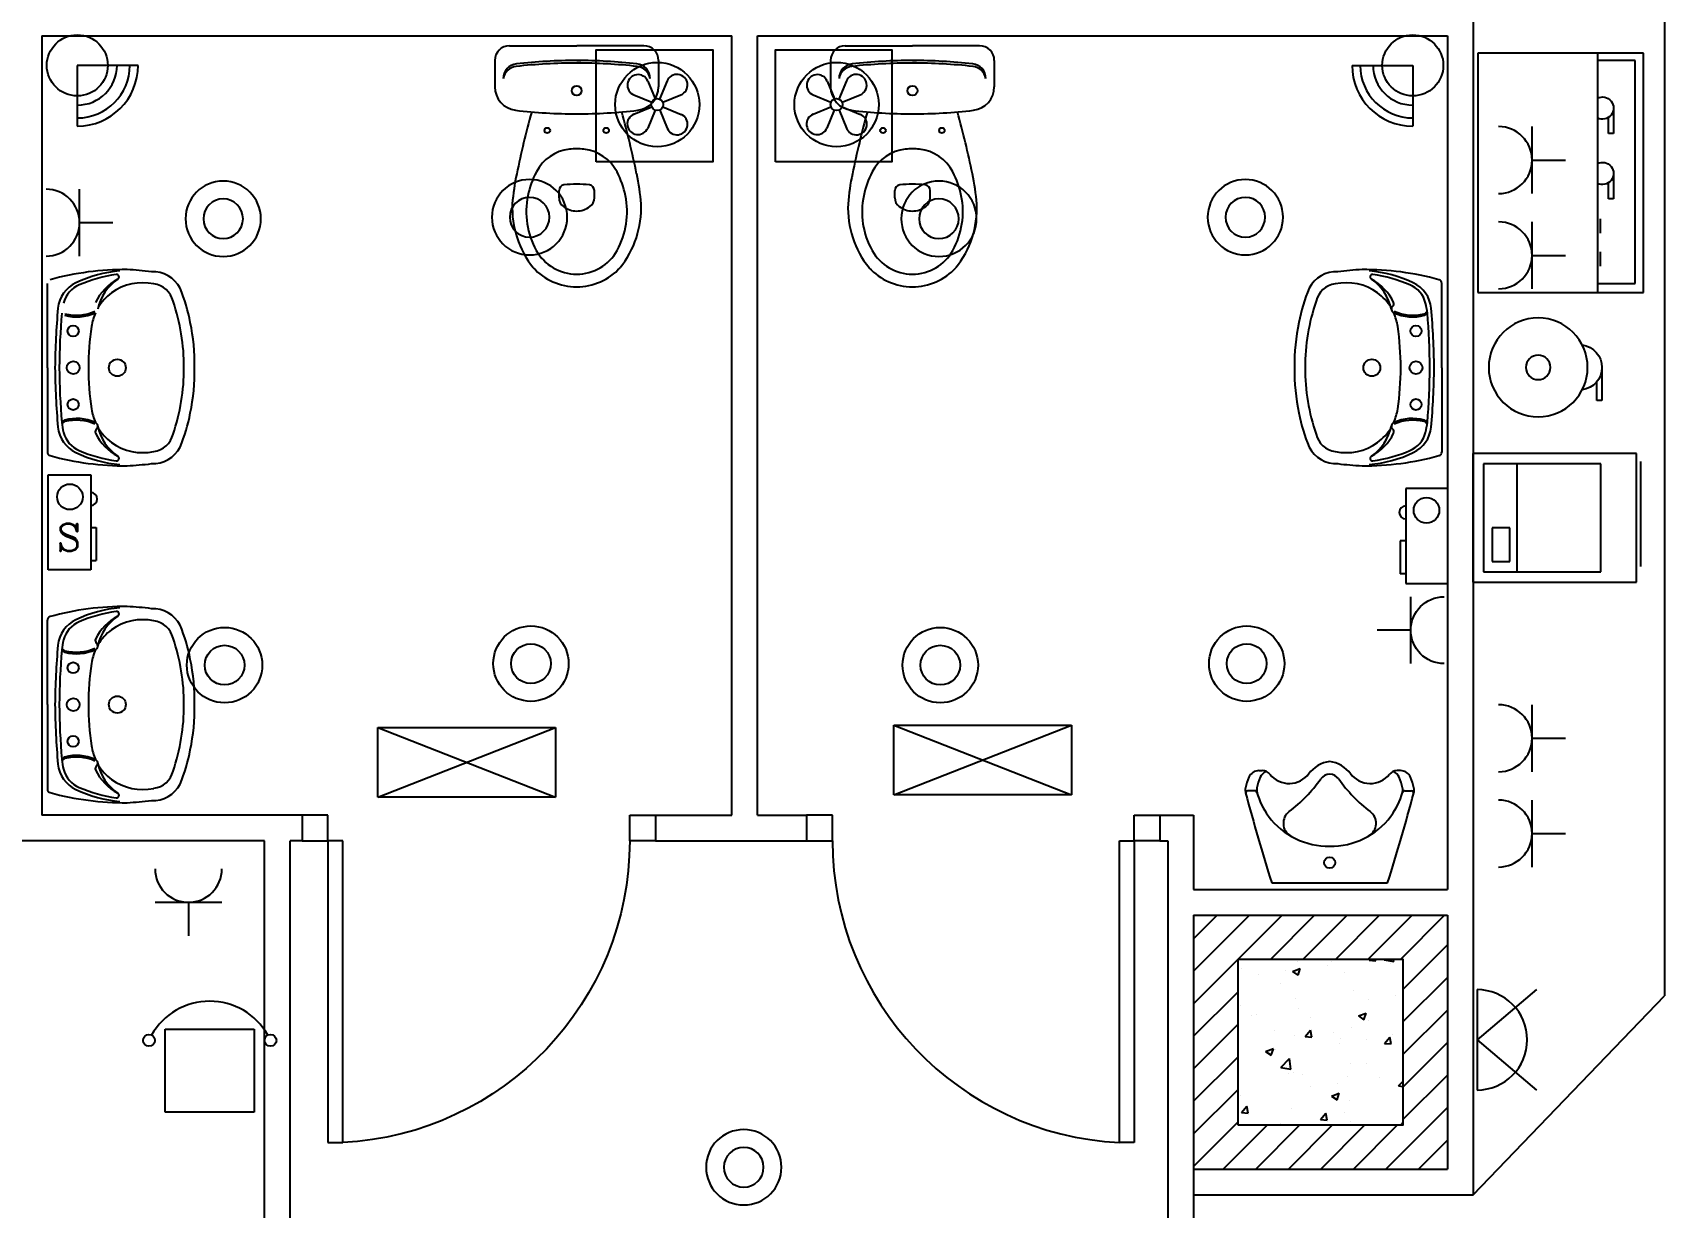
# Model space of a CAD drawing. Extents: x 33.7 to 63.4, y -76.7 to 11.5.
# Drawn here: x 45.138 to 49.573, y -31.992 to -28.8 of the extents above; entities that cross this region are included whole.
import ezdxf
from ezdxf.enums import TextEntityAlignment as Align

# ---------------------------------------------------------------- set-up
doc = ezdxf.new("R2010")
doc.units = 0
doc.header["$LTSCALE"] = 0.375
doc.layers.get('0').update_dxf_attribs({"linetype": 'CONTINUOUS'})
for name, color, linetype in [('CARPINTERIA', 44, 'CONTINUOUS'), ('INSONORIZACION', 43, 'CONTINUOUS'), ('MUEBLES', 1, 'CONTINUOUS'), ('MUROS', 3, 'CONTINUOUS'), ('PILARES', 2, 'CONTINUOUS'), ('SANITARIOS', 5, 'CONTINUOUS'), ('TEXTOS', 2, 'CONTINUOUS')]:
    doc.layers.add(name, color=color, linetype=linetype)
doc.styles.add('ROMANC8', font='romanc8')

# ---------------------------------------------------------------- blocks, each defined once
blk = doc.blocks.new('CAFETERA')
for p, q in [((-0.65, -0.45), (-0.65, 0)), ((-0.65, 0), (0, 0)), ((0, 0), (0, -0.45)), ((-0.65, -0.325), (0, -0.325)), ((-0.6306, -0.4276), (-0.6306, -0.325)), ((-0.2005, -0.3323), (-0.1615, -0.3323)), ((-0.1106, -0.3323), (-0.0716, -0.3323)), ((-0.024, -0.325), (-0.024, -0.4276)), ((-0.5011, -0.3687), (-0.4323, -0.3687)), ((-0.4323, -0.3548), (-0.4757, -0.3548)), ((-0.4323, -0.3687), (-0.4323, -0.3548)), ((-0.3234, -0.3687), (-0.2546, -0.3687)), ((-0.2546, -0.3548), (-0.298, -0.3548)), ((-0.2546, -0.3687), (-0.2546, -0.3548)), ((-0.024, -0.4276), (-0.6306, -0.4276)), ((0, -0.45), (-0.65, -0.45))]:
    blk.add_line(p, q)
for centre in [(-0.5011, -0.3385), (-0.3234, -0.3385)]:
    blk.add_arc(centre, 0.0302, 153.2924, 26.7076)
blk = doc.blocks.new('MOLINO')
for p, q in [((0.0019, -0.2037), (0.1126, -0.2037)), ((0.1126, -0.1867), (0.0496, -0.1867)), ((0.1126, -0.2037), (0.1126, -0.1867))]:
    blk.add_line(p, q)
for radius in [0.1647, 0.0408]:
    blk.add_circle((0.0019, 0.0087), radius)
blk.add_arc((0.0019, -0.1284), 0.0754, 187.4043, 352.5957)
blk = doc.blocks.new('*X19')
at = {"color": 0}
for p, q in [((162.5705, 135.6165), (162.5705, 135.6165)), ((162.6635, 135.618), (162.6635, 135.618)), ((162.7658, 135.6206), (162.7679, 135.6231)), ((162.7658, 135.6206), (162.7837, 135.619)), ((162.7838, 135.6189), (162.783, 135.6231)), ((162.8063, 135.6215), (162.8078, 135.6231)), ((162.8063, 135.6215), (162.8329, 135.6173)), ((162.8237, 135.6113), (162.8237, 135.6113)), ((162.833, 135.6172), (162.8324, 135.6231)), ((162.419, 135.5973), (162.419, 135.5973)), ((162.4642, 135.5823), (162.4642, 135.5823)), ((162.5393, 135.5922), (162.5393, 135.5922)), ((162.5575, 135.5901), (162.5785, 135.5982)), ((162.5575, 135.5901), (162.5724, 135.58)), ((162.5725, 135.5799), (162.5786, 135.598)), ((162.6529, 135.6072), (162.6529, 135.6072)), ((162.6998, 135.5864), (162.6998, 135.5864)), ((162.5249, 135.5564), (162.5249, 135.5564)), ((162.7227, 135.5391), (162.7227, 135.5391)), ((162.8385, 135.5237), (162.8385, 135.5237)), ((162.4153, 135.4974), (162.4153, 135.4974)), ((162.5669, 135.5166), (162.5669, 135.5166)), ((162.574, 135.4889), (162.574, 135.4889)), ((162.7365, 135.4693), (162.7576, 135.4774)), ((162.7516, 135.4591), (162.7577, 135.4773)), ((162.7634, 135.5138), (162.7634, 135.5138)), ((162.4449, 135.4715), (162.4449, 135.4715)), ((162.4604, 135.4739), (162.4604, 135.4739)), ((162.6051, 135.4647), (162.6051, 135.4647)), ((162.719, 135.4392), (162.719, 135.4392)), ((162.7365, 135.4693), (162.7515, 135.4593)), ((162.7652, 135.458), (162.7652, 135.458)), ((162.4117, 135.3975), (162.4117, 135.3975)), ((162.5082, 135.4312), (162.5082, 135.4312)), ((162.5632, 135.4167), (162.5632, 135.4167)), ((162.5922, 135.4137), (162.6067, 135.431)), ((162.5922, 135.4137), (162.6102, 135.4122)), ((162.6103, 135.412), (162.6068, 135.4308)), ((162.6684, 135.4244), (162.6684, 135.4244)), ((162.6845, 135.3955), (162.6845, 135.3955)), ((162.6874, 135.4074), (162.6874, 135.4074)), ((162.7596, 135.4054), (162.7596, 135.4054)), ((162.8074, 135.3949), (162.8219, 135.4121)), ((162.8074, 135.3949), (162.8253, 135.3933)), ((162.8255, 135.3932), (162.822, 135.412)), ((162.8285, 135.4177), (162.8285, 135.4177)), ((162.4845, 135.3726), (162.5055, 135.3806)), ((162.4845, 135.3726), (162.4994, 135.3625)), ((162.4951, 135.3705), (162.4951, 135.3705)), ((162.4995, 135.3624), (162.5056, 135.3805)), ((162.5125, 135.3774), (162.5125, 135.3774)), ((162.5259, 135.3292), (162.5492, 135.3536)), ((162.5526, 135.325), (162.5493, 135.3535)), ((162.5259, 135.3292), (162.5525, 135.3251)), ((162.5454, 135.3122), (162.5454, 135.3122)), ((162.5596, 135.3169), (162.5596, 135.3169)), ((162.5844, 135.3115), (162.5844, 135.3115)), ((162.7056, 135.3055), (162.7056, 135.3055)), ((162.7154, 135.3394), (162.7154, 135.3394)), ((162.7593, 135.3415), (162.7593, 135.3415)), ((162.7943, 135.302), (162.7943, 135.302)), ((162.4094, 135.2815), (162.4094, 135.2815)), ((162.6056, 135.2772), (162.6056, 135.2772)), ((162.6636, 135.2518), (162.6846, 135.2598)), ((162.6786, 135.2416), (162.6847, 135.2597)), ((162.6807, 135.287), (162.6807, 135.287)), ((162.846, 135.2796), (162.8585, 135.2926)), ((162.846, 135.2796), (162.8585, 135.2777)), ((162.4161, 135.2522), (162.4161, 135.2522)), ((162.4187, 135.2069), (162.4331, 135.2241)), ((162.4367, 135.2052), (162.4333, 135.224)), ((162.5559, 135.217), (162.5559, 135.217)), ((162.6636, 135.2518), (162.6785, 135.2417)), ((162.7117, 135.2395), (162.7117, 135.2395)), ((162.4187, 135.2069), (162.4366, 135.2053)), ((162.524, 135.1765), (162.524, 135.1765)), ((162.6339, 135.1881), (162.6483, 135.2053)), ((162.6339, 135.1881), (162.6518, 135.1865)), ((162.6519, 135.1864), (162.6484, 135.2052)), ((162.6989, 135.2065), (162.6989, 135.2065)), ((162.7154, 135.1837), (162.7154, 135.1837)), ((162.8523, 135.1731), (162.8585, 135.1805))]:
    blk.add_line(p, q, dxfattribs=at)
blk = doc.blocks.new('$HO08200007N')
at = {"color": 0}
for p, q in [((0.07, 0), (0.07, 0.82)), ((0.07, 0.82), (0.11, 0.82)), ((0.11, 0.82), (0.11, 0)), ((0, 0), (0.07, 0)), ((0.07, 0), (0.07, -0.07)), ((0.11, 0), (0.07, 0)), ((0.07, -0.07), (0, -0.07))]:
    blk.add_line(p, q, dxfattribs=at)
blk.add_arc((0.0682, -0.0008), 0.8218, 0.0525, 87.0833, dxfattribs=at)
blk = doc.blocks.new('$P108200007N07000N')
at = {"color": 0}
for p, q in [((0, 0.07), (0, 0.07)), ((0.96, 0.07), (0.89, 0.07)), ((0.89, 0.07), (0.89, 0)), ((0.96, 0.07), (0.96, 0.07)), ((0, 0), (0, 0)), ((0.96, 0), (0.96, 0)), ((0.89, 0), (0.96, 0))]:
    blk.add_line(p, q, dxfattribs=at)
at = {"color": 0, "invisible_edges": 15}
blk.add_3dface([(0, 0), (0.96, 0), (0.96, 0.07), (0, 0.07)], dxfattribs=at)
at = {"color": 0}
blk.add_blockref('$HO08200007N', (0, 0.07), dxfattribs=at)
blk = doc.blocks.new('*X16')
at = {"color": 0}
for p, q in [((166.4385, 135.591), (166.5907, 135.7431)), ((166.4385, 135.6794), (166.5023, 135.7431)), ((166.559, 135.6231), (166.679, 135.7431)), ((166.6474, 135.6231), (166.7674, 135.7431)), ((166.7358, 135.6231), (166.8558, 135.7431)), ((166.8242, 135.6231), (166.9442, 135.7431)), ((166.9126, 135.6231), (167.0326, 135.7431)), ((167.001, 135.6231), (167.121, 135.7431)), ((167.0085, 135.5423), (167.1285, 135.6623)), ((166.4385, 135.5026), (166.5585, 135.6226)), ((167.0085, 135.4539), (167.1285, 135.5739)), ((166.4385, 135.4142), (166.5585, 135.5342)), ((167.0085, 135.3655), (167.1285, 135.4855)), ((166.4385, 135.3258), (166.5585, 135.4458)), ((167.0085, 135.2771), (167.1285, 135.3971)), ((166.4385, 135.2374), (166.5585, 135.3574)), ((167.0085, 135.1887), (167.1285, 135.3087)), ((166.4385, 135.149), (166.5585, 135.269)), ((166.9613, 135.0531), (167.1285, 135.2203)), ((166.4385, 135.0607), (166.5585, 135.1807)), ((166.5194, 135.0531), (166.6394, 135.1731)), ((166.6078, 135.0531), (166.7278, 135.1731)), ((166.6962, 135.0531), (166.8162, 135.1731)), ((166.7845, 135.0531), (166.9045, 135.1731)), ((166.8729, 135.0531), (166.9929, 135.1731)), ((167.0497, 135.0531), (167.1285, 135.1319))]:
    blk.add_line(p, q, dxfattribs=at)
blk = doc.blocks.new('ELENC2')
at = {"linetype": 'Continuous'}
for p, q in [((-0.181818, 0.181818), (0.181818, 0.181818)), ((0, 0.181818), (0, 0))]:
    blk.add_line(p, q, dxfattribs=at)
blk.add_arc((0, 0.363636), 0.181818, 180, 0, dxfattribs=at)
blk = doc.blocks.new('ELPLV')
at = {"linetype": 'Continuous'}
for radius in [0.2049, 0.1079]:
    blk.add_circle((0, 0), radius, dxfattribs=at)
blk = doc.blocks.new('ELLUF')
at = {"linetype": 'Continuous'}
for p, q in [((-0.4824, -0.1899), (-0.4824, 0.1899)), ((-0.4824, 0.1899), (0.4824, 0.1899)), ((-0.4824, 0.1899), (0.4824, -0.1899)), ((-0.4824, -0.1899), (0.4824, 0.1899)), ((0.4824, 0.1899), (0.4824, -0.1899)), ((0.4824, -0.1899), (-0.4824, -0.1899))]:
    blk.add_line(p, q, dxfattribs=at)
blk = doc.blocks.new('ELLUA')
at = {"linetype": 'Continuous'}
for p, q in [((-0.2727, 0.3223), (0, 0)), ((0, 0), (0.2727, 0.3223)), ((-0.2727, 0), (0.2727, 0))]:
    blk.add_line(p, q, dxfattribs=at)
blk.add_arc((0, 0), 0.2727, 0, 180, dxfattribs=at)
blk = doc.blocks.new('ELST')
at = {"linetype": 'Continuous'}
for p, q in [((-0.2415, 0.4494), (0.2415, 0.4494)), ((-0.2415, 0), (-0.2415, 0.4494)), ((0.2415, 0.4494), (0.2415, 0)), ((0.2415, 0), (-0.2415, 0))]:
    blk.add_line(p, q, dxfattribs=at)
for centre in [(-0.3302, 0.3892), (0.3302, 0.3892)]:
    blk.add_circle(centre, 0.0319, dxfattribs=at)
blk.add_arc((0, 0.2395), 0.3626, 29.42856, 150.57144, dxfattribs=at)

msp = doc.modelspace()

# ---------------------------------------------------------------- linework, layer by layer
at = {"layer": 'MUEBLES'}
for p, q in [((49.5728, -28.4478), (49.5728, -30.0478)), ((46.4343, -28.8354), (46.6168, -28.8354)), ((46.7993, -28.8354), (46.6168, -28.8354)), ((47.3468, -28.8354), (47.5293, -28.8354)), ((47.7118, -28.8354), (47.5293, -28.8354)), ((46.3943, -28.8754), (46.3943, -28.9469)), ((46.6168, -28.8754), (46.6057, -28.8754)), ((46.6168, -28.8754), (46.6279, -28.8754)), ((46.8393, -28.8754), (46.8393, -28.9469)), ((47.3068, -28.8754), (47.3068, -28.9469)), ((47.5293, -28.8754), (47.5182, -28.8754)), ((47.5293, -28.8754), (47.5403, -28.8754)), ((47.7518, -28.8754), (47.7518, -28.9469)), ((46.6648, -29.2484), (46.6648, -29.2283)), ((47.4813, -29.2484), (47.4813, -29.2283)), ((47.5773, -29.2484), (47.5773, -29.2283)), ((45.1784, -29.7102), (45.1784, -29.481)), ((48.9677, -29.7102), (48.9677, -29.481)), ((45.1784, -29.7102), (45.1784, -29.9394)), ((48.9677, -29.7102), (48.9677, -29.9394)), ((49.4967, -29.9434), (49.0526, -29.9434)), ((49.0526, -29.9434), (49.0526, -30.293)), ((49.4005, -29.9718), (49.081, -29.9718)), ((49.081, -29.9718), (49.081, -30.2646)), ((49.173, -30.2646), (49.173, -29.9718)), ((49.4005, -30.2646), (49.4005, -29.9718)), ((49.4967, -30.293), (49.4967, -29.9434)), ((49.5083, -29.9654), (49.5083, -30.2502)), ((49.5728, -30.0478), (49.5728, -31.4167)), ((49.1525, -30.145), (49.1046, -30.145)), ((49.1046, -30.145), (49.1046, -30.2364)), ((49.1525, -30.2364), (49.1525, -30.145)), ((49.1046, -30.2364), (49.1525, -30.2364)), ((49.081, -30.2646), (49.4005, -30.2646)), ((49.0526, -30.293), (49.4967, -30.293)), ((45.1784, -30.6257), (45.1784, -30.3965)), ((45.1784, -30.6257), (45.1784, -30.8549)), ((48.4711, -30.8051), (48.4799, -30.8051)), ((48.8555, -30.8051), (48.8466, -30.8051)), ((48.4597, -30.8601), (48.4411, -30.8601)), ((48.8669, -30.8601), (48.8854, -30.8601)), ((48.5058, -31.1101), (48.8208, -31.1101)), ((49.0532, -31.9581), (49.5728, -31.4167))]:
    msp.add_line(p, q, dxfattribs=at)
for centre, radius in [((46.6168, -28.9574), 0.0135), ((46.6168, -28.9574), 0.0135), ((47.5293, -28.9574), 0.0135), ((47.5293, -28.9574), 0.0135), ((46.5368, -29.0654), 0.0075), ((46.6968, -29.0654), 0.0075), ((47.4493, -29.0654), 0.0075), ((47.6093, -29.0654), 0.0075), ((45.2484, -29.6102), 0.015), ((48.8977, -29.6102), 0.015), ((45.2484, -29.7102), 0.0175), ((45.3684, -29.7102), 0.023), ((48.7777, -29.7102), 0.023), ((48.8977, -29.7102), 0.0175), ((45.2484, -29.8102), 0.015), ((48.8977, -29.8102), 0.015), ((45.2484, -30.5257), 0.015), ((45.2484, -30.6257), 0.0175), ((45.3684, -30.6257), 0.023), ((45.2484, -30.7257), 0.015), ((48.6633, -31.0551), 0.015)]:
    msp.add_circle(centre, radius, dxfattribs=at)
for centre, radius, start, end in [((46.4343, -28.8754), 0.04, 90, 180), ((46.7993, -28.8754), 0.04, 0, 90), ((47.3468, -28.8754), 0.04, 90, 180), ((47.7118, -28.8754), 0.04, 0, 90), ((46.4573, -28.9241), 0.04, 96.2719, 180), ((46.4567, -28.9312), 0.04, 96.2141, 169.7572), ((46.6168, -30.3754), 1.493, 90, 96.3306), ((46.6168, -30.3754), 1.5, 90, 96.2719), ((46.6168, -30.3754), 1.5, 83.7281, 90), ((46.6168, -30.3754), 1.493, 83.6694, 90), ((46.7763, -28.9241), 0.04, 0, 83.7281), ((46.7769, -28.9312), 0.04, 10.2428, 83.7859), ((47.3698, -28.9241), 0.04, 96.2719, 180), ((47.3691, -28.9312), 0.04, 96.2141, 169.7572), ((47.5293, -30.3754), 1.493, 90, 96.3306), ((47.5293, -30.3754), 1.5, 90, 96.2719), ((47.5293, -30.3754), 1.5, 83.7281, 90), ((47.5293, -30.3754), 1.493, 83.6694, 90), ((47.6888, -28.9241), 0.04, 0, 83.7281), ((47.6894, -28.9312), 0.04, 10.2428, 83.7859), ((46.4583, -28.9469), 0.064, 180, 263.2069), ((46.7753, -28.9469), 0.064, 276.7931, 0), ((47.3708, -28.9469), 0.064, 180, 263.2069), ((47.6878, -28.9469), 0.064, 276.7931, 0), ((46.6168, -27.6164), 1.404, 263.2069, 270), ((48.903, -29.685), 2.5, 164.456, 168.4256), ((46.6168, -27.6164), 1.404, 270, 276.7931), ((44.3306, -29.685), 2.5, 11.5744, 15.544), ((47.5293, -27.6164), 1.404, 263.2069, 270), ((49.8154, -29.685), 2.5, 164.456, 168.4256), ((47.5293, -27.6164), 1.404, 270, 276.7931), ((45.2431, -29.685), 2.5, 11.5744, 15.544), ((46.6098, -29.2314), 0.1156, 96.2419, 152.5973), ((46.6168, -29.2954), 0.18, 90, 96.2419), ((46.6168, -29.2954), 0.18, 83.7581, 90), ((46.6238, -29.2314), 0.1156, 27.4027, 83.7581), ((47.5223, -29.2314), 0.1156, 96.2419, 152.5973), ((47.5293, -29.2954), 0.18, 90, 96.2419), ((47.5293, -29.2954), 0.18, 83.7581, 90), ((47.5363, -29.2314), 0.1156, 27.4027, 83.7581), ((46.7291, -29.2932), 0.25, 152.5973, 168.3805), ((46.5045, -29.2932), 0.25, 11.6195, 27.4027), ((47.6416, -29.2932), 0.25, 152.5973, 168.3805), ((47.417, -29.2932), 0.25, 11.6195, 27.4027), ((47.0401, -29.3111), 0.6, 167.7093, 175.6206), ((46.5838, -29.2283), 0.015, 96.6492, 180), ((46.6168, -29.5114), 0.3, 90, 96.6492), ((46.6168, -29.5114), 0.3, 83.3508, 90), ((46.6498, -29.2283), 0.015, 0, 83.3508), ((46.1936, -29.3111), 0.6, 4.3794, 12.2907), ((47.9525, -29.3111), 0.6, 167.7093, 175.6206), ((47.4963, -29.2283), 0.015, 96.6492, 180), ((47.5293, -29.5114), 0.3, 90, 96.6492), ((47.5293, -29.5114), 0.3, 83.3508, 90), ((47.5623, -29.2283), 0.015, 0, 83.3508), ((47.106, -29.3111), 0.6, 4.3794, 12.2907), ((46.7016, -29.2757), 0.26, 177.6972, 218.7131), ((46.6958, -29.2864), 0.216, 168.3805, 209.1161), ((46.5988, -29.2484), 0.03, 180, 233.1301), ((46.6348, -29.2484), 0.03, 306.8699, 0), ((46.5378, -29.2864), 0.216, 330.8839, 11.6195), ((46.532, -29.2757), 0.26, 321.2869, 2.3028), ((47.6141, -29.2757), 0.26, 177.6972, 218.7131), ((47.6083, -29.2864), 0.216, 168.3805, 209.1161), ((47.5113, -29.2484), 0.03, 180, 233.1301), ((47.5473, -29.2484), 0.03, 306.8699, 0), ((47.4503, -29.2864), 0.216, 330.8839, 11.6195), ((47.4445, -29.2757), 0.26, 321.2869, 2.3028), ((46.6168, -29.2244), 0.06, 233.1301, 270), ((46.6168, -29.2244), 0.06, 270, 306.8699), ((47.5293, -29.2244), 0.06, 233.1301, 270), ((47.5293, -29.2244), 0.06, 270, 306.8699), ((46.6168, -29.3304), 0.1256, 209.1161, 270), ((46.6168, -29.3304), 0.1256, 270, 330.8839), ((47.5293, -29.3304), 0.1256, 209.1161, 270), ((47.5293, -29.3304), 0.1256, 270, 330.8839), ((45.3892, -30.2051), 0.7616, 89.5748, 105.4897), ((45.3466, -30.3457), 0.9034, 82.7331, 86.9388), ((46.6168, -29.3304), 0.16, 222.4362, 270), ((46.6168, -29.3304), 0.16, 270, 317.5638), ((47.5293, -29.3304), 0.16, 222.4362, 270), ((47.5293, -29.3304), 0.16, 270, 317.5638), ((48.7995, -30.3457), 0.9034, 93.0612, 97.2669), ((48.7569, -30.2051), 0.7616, 74.5103, 90.4252), ((45.2916, -29.5569), 0.085, 114.9173, 174.3333), ((45.2923, -29.5518), 0.0721, 112.1807, 166.0697), ((45.406, -29.7927), 0.3471, 95.0481, 115.6474), ((45.4245, -29.8602), 0.4076, 98.318, 113.0209), ((45.4379, -29.5957), 0.1435, 118.4137, 153.9092), ((45.4457, -29.5792), 0.1335, 124.7609, 167.9483), ((45.4372, -29.6222), 0.1429, 77.6813, 126.3097), ((45.3665, -29.4635), 0.00673, 297.2386, 98.5439), ((45.4647, -29.5329), 0.0836, 27.5227, 92.6303), ((45.46, -29.5436), 0.0615, 13.3028, 82.7766), ((48.6814, -29.5329), 0.0836, 87.3697, 152.4773), ((48.6861, -29.5436), 0.0615, 97.2234, 166.6972), ((48.7089, -29.6222), 0.1429, 53.6903, 102.3187), ((48.7401, -29.7927), 0.3471, 64.3526, 84.9519), ((48.7796, -29.4635), 0.00673, 81.4561, 242.7614), ((48.7004, -29.5792), 0.1335, 12.0517, 55.2391), ((48.7082, -29.5957), 0.1435, 26.0908, 61.5863), ((48.7216, -29.8602), 0.4076, 66.9791, 81.682), ((48.8538, -29.5518), 0.0721, 13.9303, 67.8193), ((48.8545, -29.5569), 0.085, 5.6667, 65.0827), ((48.9582, -29.4805), 0.00954, 356.848, 77.0369), ((45.4347, -29.6193), 0.1391, 126.1981, 148.5335), ((45.006, -29.7068), 0.5435, 359.6482, 19.0425), ((45.116, -29.6718), 0.4586, 10.6399, 22.7746), ((49.0301, -29.6718), 0.4586, 157.2254, 169.3601), ((49.1401, -29.7068), 0.5435, 160.9575, 180.3518), ((48.7113, -29.6193), 0.1391, 31.4665, 53.8019), ((48.8273, -29.5361), 0.0104, 316.338, 19.7849), ((48.7465, -29.5811), 0.1833, 6.1242, 14.7631), ((47.2032, -29.7276), 2.0043, 174.8748, 179.503), ((47.2219, -29.7271), 2.0114, 175.2784, 179.5166), ((45.2575, -29.4505), 0.1216, 254.5491, 294.9214), ((45.257, -29.4449), 0.1227, 255.423, 294.3551), ((45.4872, -29.6333), 0.1926, 157.8977, 169.4684), ((48.8412, -29.5513), 0.0103, 128.6113, 247.8696), ((48.6589, -29.6333), 0.1926, 10.5316, 22.1023), ((48.8886, -29.4505), 0.1216, 245.0786, 285.4509), ((48.889, -29.4449), 0.1227, 245.6449, 284.577), ((48.917, -29.5518), 0.0123, 283.9325, 336.5249), ((48.8384, -29.4561), 0.1388, 306.5023, 310.5961), ((46.9241, -29.7271), 2.0114, 0.4834, 4.7216), ((46.9428, -29.7276), 2.0043, 0.497, 5.1252), ((46.1298, -29.7144), 0.8401, 172.0424, 179.7124), ((45.0268, -29.7007), 0.5517, 359.0144, 11.8726), ((49.1193, -29.7007), 0.5517, 168.1274, 180.9856), ((48.0163, -29.7144), 0.8401, 0.2876, 7.9576), ((47.2032, -29.6928), 2.0043, 180.497, 185.1252), ((47.2219, -29.6932), 2.0114, 180.4834, 184.7216), ((46.1298, -29.706), 0.8401, 180.2876, 187.9576), ((45.006, -29.7135), 0.5435, 340.9575, 0.3518), ((45.0268, -29.7197), 0.5517, 348.1274, 0.9856), ((49.1193, -29.7197), 0.5517, 179.0144, 191.8726), ((49.1401, -29.7135), 0.5435, 179.6482, 199.0425), ((48.0163, -29.706), 0.8401, 352.0424, 359.7124), ((46.9241, -29.6932), 2.0114, 355.2784, 359.5166), ((46.9428, -29.6928), 2.0043, 354.8748, 359.503), ((45.4872, -29.787), 0.1926, 190.5316, 202.1023), ((45.116, -29.7485), 0.4586, 337.2254, 349.3601), ((49.0301, -29.7485), 0.4586, 190.6399, 202.7746), ((48.6589, -29.787), 0.1926, 337.8977, 349.4684), ((45.2916, -29.8634), 0.085, 185.6667, 245.0827), ((45.3077, -29.9642), 0.1388, 126.5023, 130.5961), ((45.3995, -29.8392), 0.1833, 186.1242, 194.7631), ((45.2291, -29.8686), 0.0123, 103.9325, 156.5249), ((45.2923, -29.8686), 0.0721, 193.9303, 247.8193), ((45.2575, -29.9698), 0.1216, 65.0786, 105.4509), ((45.257, -29.9755), 0.1227, 65.6449, 104.577), ((45.3188, -29.8842), 0.0104, 136.338, 199.7849), ((45.3048, -29.869), 0.0103, 308.6113, 67.8696), ((45.4379, -29.8247), 0.1435, 206.0908, 241.5863), ((45.4457, -29.8411), 0.1335, 192.0517, 235.2391), ((45.4347, -29.801), 0.1391, 211.4665, 233.8019), ((48.7004, -29.8411), 0.1335, 304.7609, 347.9483), ((48.7082, -29.8247), 0.1435, 298.4137, 333.9092), ((48.7113, -29.801), 0.1391, 306.1981, 328.5335), ((48.8412, -29.869), 0.0103, 112.1304, 231.3887), ((48.8273, -29.8842), 0.0104, 340.2151, 43.662), ((48.8886, -29.9698), 0.1216, 74.5491, 114.9214), ((48.889, -29.9755), 0.1227, 75.423, 114.3551), ((48.8538, -29.8686), 0.0721, 292.1807, 346.0697), ((48.8545, -29.8634), 0.085, 294.9173, 354.3333), ((48.917, -29.8686), 0.0123, 23.4751, 76.0675), ((48.8384, -29.9642), 0.1388, 49.4039, 53.4977), ((48.7465, -29.8392), 0.1833, 345.2369, 353.8758), ((45.4372, -29.7981), 0.1429, 233.6903, 282.3187), ((45.4647, -29.8874), 0.0836, 267.3697, 332.4773), ((45.46, -29.8767), 0.0615, 277.2234, 346.6972), ((48.6814, -29.8874), 0.0836, 207.5227, 272.6303), ((48.6861, -29.8767), 0.0615, 193.3028, 262.7766), ((48.7089, -29.7981), 0.1429, 257.6813, 306.3097), ((45.1879, -29.9399), 0.00954, 176.848, 257.0369), ((45.3892, -29.2152), 0.7616, 254.5103, 270.4252), ((45.406, -29.6277), 0.3471, 244.3526, 264.9519), ((45.4245, -29.5601), 0.4076, 246.9791, 261.682), ((45.3665, -29.9568), 0.00673, 261.4561, 62.7614), ((45.3466, -29.0747), 0.9034, 273.0612, 277.2669), ((48.7995, -29.0747), 0.9034, 262.7331, 266.9388), ((48.7569, -29.2152), 0.7616, 269.5748, 285.4897), ((48.7401, -29.6277), 0.3471, 275.0481, 295.6474), ((48.7796, -29.9568), 0.00673, 117.2386, 278.5439), ((48.7216, -29.5601), 0.4076, 278.318, 293.0209), ((48.9582, -29.9399), 0.00954, 282.9631, 3.152), ((45.3892, -31.1206), 0.7616, 89.5748, 105.4897), ((45.406, -30.7082), 0.3471, 95.0481, 115.6474), ((45.4245, -30.7757), 0.4076, 98.318, 113.0209), ((45.3665, -30.379), 0.00673, 297.2386, 98.5439), ((45.3466, -31.2612), 0.9034, 82.7331, 86.9388), ((45.4647, -30.4485), 0.0836, 27.5227, 92.6303), ((45.1879, -30.396), 0.00954, 102.9631, 183.152), ((45.2916, -30.4724), 0.085, 114.9173, 174.3333), ((45.2923, -30.4673), 0.0721, 112.1807, 166.0697), ((45.4379, -30.5112), 0.1435, 118.4137, 153.9092), ((45.4457, -30.4947), 0.1335, 124.7609, 167.9483), ((45.4372, -30.5378), 0.1429, 77.6813, 126.3097), ((45.46, -30.4592), 0.0615, 13.3028, 82.7766), ((45.116, -30.5874), 0.4586, 10.6399, 22.7746), ((47.2032, -30.6431), 2.0043, 174.8748, 179.503), ((45.3995, -30.4967), 0.1833, 165.2369, 173.8758), ((45.3188, -30.4516), 0.0104, 160.2151, 223.662), ((45.3048, -30.4668), 0.0103, 292.1304, 51.3887), ((45.4347, -30.5348), 0.1391, 126.1981, 148.5335), ((45.006, -30.6224), 0.5435, 359.6482, 19.0425), ((47.2219, -30.6427), 2.0114, 175.2784, 179.5166), ((45.3077, -30.3717), 0.1388, 229.4039, 233.4977), ((45.2291, -30.4673), 0.0123, 203.4751, 256.0675), ((45.2575, -30.366), 0.1216, 254.5491, 294.9214), ((45.257, -30.3604), 0.1227, 255.423, 294.3551), ((45.4872, -30.5488), 0.1926, 157.8977, 169.4684), ((45.0268, -30.6162), 0.5517, 359.0144, 11.8726), ((46.1298, -30.6299), 0.8401, 172.0424, 179.7124), ((47.2032, -30.6083), 2.0043, 180.497, 185.1252), ((47.2219, -30.6087), 2.0114, 180.4834, 184.7216), ((46.1298, -30.6215), 0.8401, 180.2876, 187.9576), ((45.006, -30.629), 0.5435, 340.9575, 0.3518), ((45.0268, -30.6352), 0.5517, 348.1274, 0.9856), ((45.3077, -30.8797), 0.1388, 126.5023, 130.5961), ((45.3995, -30.7548), 0.1833, 186.1242, 194.7631), ((45.2291, -30.7841), 0.0123, 103.9325, 156.5249), ((45.2575, -30.8854), 0.1216, 65.0786, 105.4509), ((45.257, -30.891), 0.1227, 65.6449, 104.577), ((45.4872, -30.7026), 0.1926, 190.5316, 202.1023), ((45.3048, -30.7846), 0.0103, 308.6113, 67.8696), ((45.116, -30.664), 0.4586, 337.2254, 349.3601), ((45.2916, -30.779), 0.085, 185.6667, 245.0827), ((45.2923, -30.7841), 0.0721, 193.9303, 247.8193), ((45.3188, -30.7998), 0.0104, 136.338, 199.7849), ((45.4379, -30.7402), 0.1435, 206.0908, 241.5863), ((45.4457, -30.7567), 0.1335, 192.0517, 235.2391), ((45.4347, -30.7166), 0.1391, 211.4665, 233.8019), ((45.46, -30.7922), 0.0615, 277.2234, 346.6972), ((48.4711, -30.8351), 0.03, 90, 156.5032), ((48.5021, -30.8351), 0.03, 112.3477, 156.5032), ((48.4799, -30.8321), 0.027, 38.8777, 90), ((48.5531, -30.7731), 0.067, 218.8777, 323.4745), ((48.6763, -30.8671), 0.088, 98.4952, 143.277), ((48.6633, -30.8451), 0.03, 90, 144.7716), ((48.6503, -30.8671), 0.088, 36.723, 81.5048), ((48.6633, -30.8451), 0.03, 35.2284, 90), ((48.7735, -30.7731), 0.067, 216.5255, 321.1223), ((48.8466, -30.8321), 0.027, 90, 141.1223), ((48.8244, -30.8351), 0.03, 23.4968, 67.6523), ((48.8555, -30.8351), 0.03, 23.4968, 90), ((45.1879, -30.8554), 0.00954, 176.848, 257.0369), ((45.3892, -30.1308), 0.7616, 254.5103, 270.4252), ((45.406, -30.5432), 0.3471, 244.3526, 264.9519), ((45.4245, -30.4757), 0.4076, 246.9791, 261.682), ((45.4372, -30.7137), 0.1429, 233.6903, 282.3187), ((45.4647, -30.8029), 0.0836, 267.3697, 332.4773), ((48.4637, -30.858), 0.03, 167.9774, 194.9846), ((48.5811, -30.883), 0.15, 156.5032, 167.9774), ((48.4411, -30.8661), 0.006, 90, 195.0039), ((48.4597, -30.8661), 0.006, 15.8511, 90), ((48.4948, -30.858), 0.03, 167.9774, 194.9846), ((48.6121, -30.883), 0.15, 156.5032, 167.9774), ((48.6583, -30.8097), 0.2005, 195.8511, 216.4758), ((48.312, -30.5971), 0.4, 307.0617, 324.7716), ((49.0145, -30.5971), 0.4, 215.2284, 232.9383), ((48.6683, -30.8097), 0.2005, 323.5242, 344.1489), ((48.7144, -30.883), 0.15, 12.0226, 23.4968), ((48.8318, -30.858), 0.03, 345.0154, 12.0226), ((48.8669, -30.8661), 0.006, 90, 164.1489), ((48.7454, -30.883), 0.15, 12.0226, 23.4968), ((48.8854, -30.8661), 0.006, 344.9961, 90), ((48.8628, -30.858), 0.03, 345.0154, 12.0226), ((45.3665, -30.8724), 0.00673, 261.4561, 62.7614), ((45.3466, -29.9902), 0.9034, 273.0612, 277.2669), ((54.2307, -29.3144), 6, 194.98462, 197.4151), ((43.0958, -29.3144), 6, 342.5849, 345.01538), ((48.6583, -30.8097), 0.2005, 216.4758, 271.4293), ((48.5772, -30.9482), 0.04, 127.0617, 239.6506), ((48.6683, -30.8097), 0.2005, 268.5707, 323.5242), ((48.7493, -30.9482), 0.04, 300.3494, 52.9383)]:
    msp.add_arc(centre, radius, start, end, dxfattribs=at)
at = {"layer": 'MUROS'}
for p, q in [((49.0532, -26.7645), (49.0532, -31.9581)), ((45.1628, -28.8081), (45.1628, -30.926)), ((45.1628, -28.8081), (47.038, -28.8081)), ((47.038, -30.926), (47.038, -28.8081)), ((47.108, -30.926), (47.108, -28.8081)), ((47.108, -28.8081), (48.9832, -28.8081)), ((48.9832, -28.8081), (48.9832, -31.1281)), ((45.8708, -30.926), (45.1628, -30.926)), ((45.8708, -30.926), (45.8708, -30.996)), ((46.8308, -30.926), (47.038, -30.926)), ((46.8308, -30.926), (46.8308, -30.996)), ((47.108, -30.926), (47.2418, -30.926)), ((47.2418, -30.926), (47.2418, -30.996)), ((48.2018, -30.926), (48.2018, -30.996)), ((48.2018, -30.926), (48.2932, -30.926)), ((48.2932, -30.926), (48.2932, -31.1281)), ((45.768, -30.996), (43.5032, -30.996)), ((45.768, -32.564), (45.768, -30.996)), ((45.8708, -30.996), (45.838, -30.996)), ((45.838, -32.496), (45.838, -30.996)), ((46.8308, -30.996), (47.2418, -30.996)), ((48.2018, -30.996), (48.2232, -30.996)), ((48.2232, -30.996), (48.2232, -32.496)), ((48.2932, -31.1281), (48.9832, -31.1281)), ((48.2932, -31.1981), (48.2932, -32.566)), ((48.2932, -31.1981), (48.9832, -31.1981)), ((48.9832, -31.1981), (48.9832, -31.8881)), ((48.2932, -31.8881), (48.9832, -31.8881)), ((48.2932, -31.9581), (49.0532, -31.9581))]:
    msp.add_line(p, q, dxfattribs=at)
at = {"layer": 'PILARES'}
msp.add_lwpolyline([(48.4132, -31.7681), (48.8632, -31.7681), (48.8632, -31.3181), (48.4132, -31.3181)], close=True, dxfattribs=at)
at = {"layer": 'SANITARIOS'}
msp.add_line((46.5688, -29.2484), (46.5688, -29.2283), dxfattribs=at)
at = {"layer": 'TEXTOS'}
for p, q in [((45.4247, -28.8887), (45.2596, -28.8887)), ((45.2596, -28.8887), (45.2596, -29.0538)), ((48.7241, -28.8887), (48.8891, -28.8887)), ((48.8891, -28.8887), (48.8891, -29.0538)), ((46.81, -28.9314), (46.83, -28.9798)), ((46.8625, -28.931), (46.8422, -28.9801)), ((47.2973, -28.9314), (47.3173, -28.9798)), ((47.3497, -28.931), (47.3295, -28.9801)), ((46.7721, -29.0214), (46.8207, -29.0014)), ((46.7724, -28.969), (46.8207, -28.9889)), ((46.851, -28.9889), (46.9001, -28.9686)), ((46.851, -29.0014), (46.9004, -29.0218)), ((47.2593, -29.0214), (47.3079, -29.0014)), ((47.2597, -28.969), (47.3079, -28.9889)), ((47.3382, -28.9889), (47.3873, -28.9686)), ((47.3382, -29.0014), (47.3877, -29.0218)), ((46.8298, -29.0103), (46.8097, -29.059)), ((46.8425, -29.0101), (46.8628, -29.0594)), ((47.317, -29.0103), (47.2969, -29.059)), ((47.3297, -29.0101), (47.3501, -29.0594)), ((45.1801, -30.0016), (45.296, -30.0016)), ((45.1801, -30.2596), (45.1801, -30.0016)), ((45.296, -30.0016), (45.296, -30.2596)), ((48.8699, -30.0382), (48.8699, -30.2962)), ((48.9858, -30.0382), (48.8699, -30.0382)), ((45.296, -30.1444), (45.3109, -30.1444)), ((45.3109, -30.1444), (45.3109, -30.2337)), ((48.855, -30.181), (48.855, -30.2702)), ((48.8699, -30.181), (48.855, -30.181)), ((45.296, -30.2337), (45.3109, -30.2337)), ((45.296, -30.2596), (45.1801, -30.2596)), ((48.8699, -30.2702), (48.855, -30.2702)), ((48.8699, -30.2962), (48.9858, -30.2962))]:
    msp.add_line(p, q, dxfattribs=at)
for points in [[(46.6696, -29.1507), (46.6696, -28.8467), (46.9864, -28.8467), (46.9864, -29.1507)], [(47.1569, -29.1507), (47.1569, -28.8467), (47.4737, -28.8467), (47.4737, -29.1507)]]:
    msp.add_lwpolyline(points, close=True, dxfattribs=at)
for centre, radius in [((45.2596, -28.8887), 0.0829), ((48.8891, -28.8887), 0.0829), ((46.8358, -28.9951), 0.1145), ((47.3231, -28.9951), 0.1145), ((46.8358, -28.9951), 0.0164), ((47.3231, -28.9951), 0.0164), ((45.2395, -30.0611), 0.0348), ((48.9264, -30.0977), 0.0348)]:
    msp.add_circle(centre, radius, dxfattribs=at)
for centre, radius, start, end in [((45.2596, -28.8887), 0.1651, 270, 0), ((45.2596, -28.8887), 0.1428, 270, 0), ((45.2596, -28.8887), 0.1079, 270, 0), ((46.7834, -28.9424), 0.0288, 22.4195, 247.5805), ((46.8891, -28.942), 0.0288, 292.4195, 157.5805), ((47.2707, -28.9424), 0.0288, 22.4195, 247.5805), ((47.3763, -28.942), 0.0288, 292.4195, 157.5805), ((48.8891, -28.8887), 0.1651, 180, 270), ((48.8891, -28.8887), 0.1428, 180, 270), ((48.8891, -28.8887), 0.1079, 180, 270), ((46.7831, -29.048), 0.0288, 112.4195, 337.5805), ((46.8894, -29.0484), 0.0288, 202.4195, 67.5805), ((47.2703, -29.048), 0.0288, 112.4195, 337.5805), ((47.3767, -29.0484), 0.0288, 202.4195, 67.5805), ((45.296, -30.067), 0.0178, 270, 90), ((48.8699, -30.1035), 0.0178, 90, 270)]:
    msp.add_arc(centre, radius, start, end, dxfattribs=at)

# ---------------------------------------------------------------- block references
at = {"layer": 'CARPINTERIA', "xscale": -1, "rotation": 180}
msp.add_blockref('$P108200007N07000N', (45.8708, -30.926), dxfattribs=at)
at = {"layer": 'CARPINTERIA', "rotation": 180}
msp.add_blockref('$P108200007N07000N', (48.2018, -30.926), dxfattribs=at)
at = {"layer": 'INSONORIZACION'}
msp.add_blockref('*X16', (-118.1453, -166.9412), dxfattribs=at)
at = {"layer": 'MUEBLES', "xscale": -1, "rotation": 90.00000000000448}
msp.add_blockref('CAFETERA', (49.066, -29.5057), dxfattribs=at)
at = {"layer": 'MUEBLES', "xscale": -0.8156821080717407, "yscale": 0.8156821080717407, "zscale": 0.8156821080717407, "rotation": 90.00000000000448}
msp.add_blockref('MOLINO', (49.2369, -29.7078), dxfattribs=at)
at = {"layer": 'PILARES'}
msp.add_blockref('*X19', (-113.9953, -166.9412), dxfattribs=at)
at = {"layer": 'TEXTOS', "yscale": 0.5, "zscale": 0.5}
for name, p, xscale, rotation in [('ELENC2', (49.3041, -29.1459), 0.5, 90), ('ELPLV', (45.6561, -29.3054), -0.5, 180), ('ELPLV', (46.4888, -29.3013), -0.5, 180), ('ELPLV', (47.6013, -29.3054), -0.5, 180), ('ELPLV', (48.434, -29.3013), -0.5, 180), ('ELENC2', (45.3565, -29.316), 0.5, 90), ('ELENC2', (49.3041, -29.4049), 0.5, 90), ('ELENC2', (48.7927, -30.4235), -0.5, 270), ('ELENC2', (49.3041, -30.7171), 0.5, 90), ('ELENC2', (49.3041, -30.9761), 0.5, 90), ('ELLUA', (49.0638, -31.5367), 0.5, 270)]:
    msp.add_blockref(name, p, dxfattribs=dict(at, xscale=xscale, rotation=rotation))
for name, p, xscale in [('ELPLV', (45.6599, -30.5184), 0.5), ('ELPLV', (46.4925, -30.5144), 0.5), ('ELPLV', (47.605, -30.5184), 0.5), ('ELPLV', (48.4377, -30.5144), 0.5), ('ELLUF', (47.7203, -30.7761), 0.5), ('ELLUF', (46.318, -30.7826), 0.5), ('ELENC2', (45.5617, -31.2539), 0.5), ('ELST', (45.6195, -31.7328), 0.5), ('ELPLV', (47.0708, -31.883), -0.5)]:
    msp.add_blockref(name, p, dxfattribs=dict(at, xscale=xscale))

# ---------------------------------------------------------------- texts
at = {"layer": 'TEXTOS', "style": 'ROMANC8'}
msp.add_text('S', height=0.0746, dxfattribs=at).set_placement((45.2045, -30.2311), align=Align.BOTTOM_LEFT)

doc.saveas('drawing.dxf')
